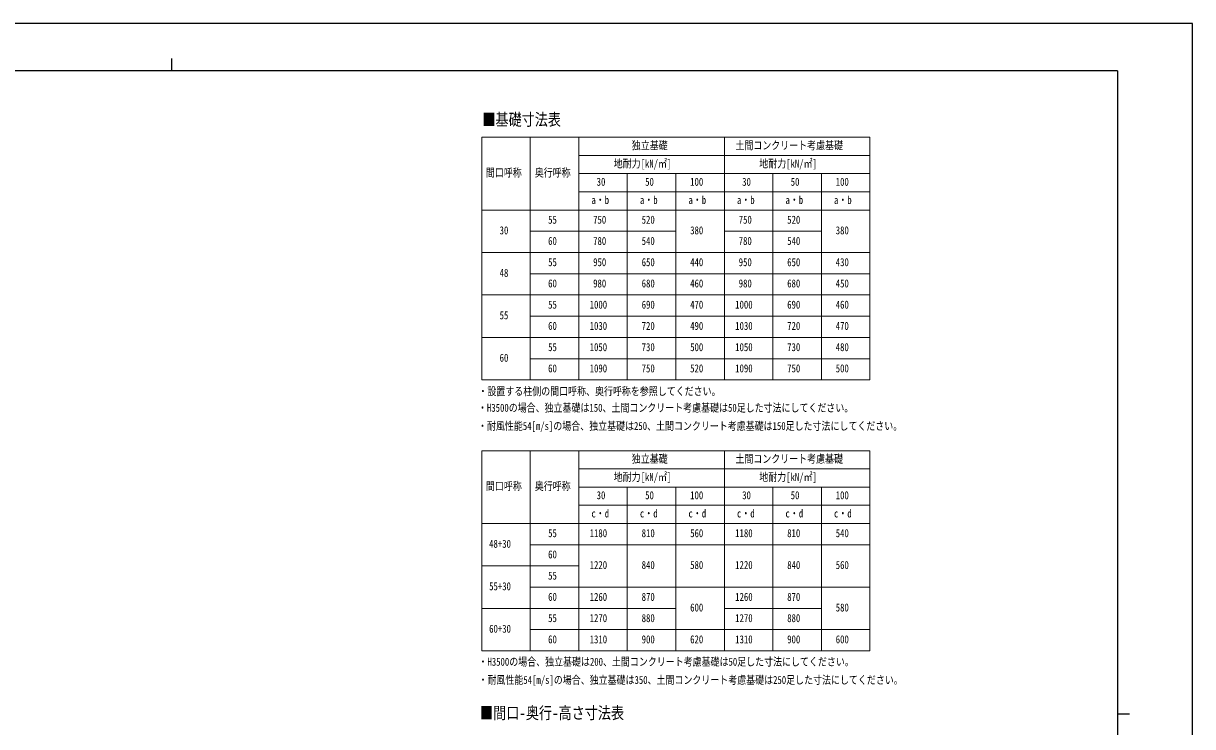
# Model space of a CAD drawing. Units: millimetres, scale not verified. Extents: x -16820 to 16820, y -11880 to 11880.
# Drawn here: x -2461 to 16820, y 290 to 11880 of the extents above; entities that cross this region are included whole.
import ezdxf
from ezdxf.enums import TextEntityAlignment as Align

# ---------------------------------------------------------------- set-up
doc = ezdxf.new("R2010")
doc.units = ezdxf.units.MM
doc.header["$LTSCALE"] = 50
doc.layers.add('0-1_TABLE1', color=7, linetype='Continuous', lineweight=18)
doc.layers.add('0-2_USER1', color=3, linetype='Continuous')
doc.layers.add('0-7_YKK_ZWAK', color=7, linetype='Continuous')
doc.styles.add('ＭＳ ゴシック', font='')
doc.styles.get('ＭＳ ゴシック').set_extended_font_data('MS Gothic')

msp = doc.modelspace()

# ---------------------------------------------------------------- linework, layer by layer
at = {"layer": '0-1_TABLE1'}
for p, q in [((5098.08, 10004), (11498.08, 10004)), ((5098.08, 10004), (5098.08, 6004)), ((5898.08, 10004), (5898.08, 6004)), ((6698.08, 10004), (6698.08, 6004)), ((9098.08, 10004), (9098.08, 6004)), ((11498.08, 10004), (11498.08, 6004)), ((6698.08, 9704), (11498.08, 9704)), ((6698.08, 9404), (11498.08, 9404)), ((7498.08, 9404), (7498.08, 6004)), ((8298.08, 9404), (8298.08, 6004)), ((9898.08, 9404), (9898.08, 6004)), ((10698.08, 9404), (10698.08, 6004)), ((6698.08, 9104), (11498.08, 9104)), ((5098.08, 8804), (11498.08, 8804)), ((5898.08, 8454), (8298.08, 8454)), ((9098.08, 8454), (10698.08, 8454)), ((5098.08, 8104), (11498.08, 8104)), ((5898.08, 7754), (11498.08, 7754)), ((5098.08, 7404), (11498.08, 7404)), ((5898.08, 7054), (11498.08, 7054)), ((5098.08, 6704), (11498.08, 6704)), ((5898.08, 6354), (11498.08, 6354)), ((5098.08, 4838), (11498.08, 4838)), ((5098.08, 4838), (5098.08, 1538)), ((5898.08, 4838), (5898.08, 1538)), ((6698.08, 4838), (6698.08, 1538)), ((9098.08, 4838), (9098.08, 1538)), ((11498.08, 4838), (11498.08, 1538)), ((6698.08, 4538), (11498.08, 4538)), ((6698.08, 4238), (11498.08, 4238)), ((7498.08, 4238), (7498.08, 1538)), ((8298.08, 4238), (8298.08, 1538)), ((9898.08, 4238), (9898.08, 1538)), ((10698.08, 4238), (10698.08, 1538)), ((6698.08, 3938), (11498.08, 3938)), ((5098.08, 3638), (11498.08, 3638)), ((5898.08, 3288), (11498.08, 3288)), ((5098.08, 2938), (6698.08, 2938)), ((5898.08, 2588), (11498.08, 2588)), ((5098.08, 2238), (8298.08, 2238)), ((9098.08, 2238), (10698.08, 2238)), ((5898.08, 1888), (11498.08, 1888))]:
    msp.add_line(p, q, dxfattribs=at)
for points in [[(5098.08, 6004), (5898.08, 6004), (11498.08, 6004)], [(5098.08, 1538), (5898.08, 1538), (11498.08, 1538)]]:
    msp.add_lwpolyline(points, dxfattribs=at)
at = {"layer": '0-7_YKK_ZWAK'}
for p, q in [((-19.92, 11300), (-19.92, 11100)), ((15580.08, 11100), (-15619.92, 11100)), ((15580.08, 11100), (15580.08, -10100)), ((15580.08, 500), (15780.08, 500))]:
    msp.add_line(p, q, dxfattribs=at)
msp.add_lwpolyline([(-16820, -11880), (16820, -11880), (16820, 11880), (-16820, 11880)], close=True, dxfattribs=at)

# ---------------------------------------------------------------- texts
at = {"layer": '0-1_TABLE1', "style": 'ＭＳ ゴシック', "width": 0.8}
for s, p in [('独立基礎', (7571.68, 9764)), ('土間コンクリート考慮基礎', (9280.48, 9764)), ('地耐力[kN/㎡]', (7274.08, 9464)), ('地耐力[kN/㎡]', (9674.08, 9464)), ('間口呼称', (5166.88, 9314)), ('奥行呼称', (5971.68, 9314)), ('30', (6992.48, 9164)), ('50', (7792.48, 9164)), ('100', (8534.88, 9164)), ('30', (9392.48, 9164)), ('50', (10192.48, 9164)), ('100', (10934.88, 9164)), ('a・b', (6906.08, 8864)), ('a・b', (7706.08, 8864)), ('a・b', (8506.08, 8864)), ('a・b', (9306.08, 8864)), ('a・b', (10106.08, 8864)), ('a・b', (10906.08, 8864)), ('55', (6192.48, 8539)), ('750', (6934.88, 8539)), ('520', (7734.88, 8539)), ('750', (9334.88, 8539)), ('520', (10134.88, 8539)), ('30', (5392.48, 8364)), ('380', (8534.88, 8364)), ('380', (10934.88, 8364)), ('60', (6192.48, 8189)), ('780', (6934.88, 8189)), ('540', (7734.88, 8189)), ('780', (9334.88, 8189)), ('540', (10134.88, 8189)), ('55', (6192.48, 7839)), ('950', (6934.88, 7839)), ('650', (7734.88, 7839)), ('440', (8534.88, 7839)), ('950', (9334.88, 7839)), ('650', (10134.88, 7839)), ('430', (10934.88, 7839)), ('48', (5392.48, 7664)), ('60', (6192.48, 7489)), ('980', (6934.88, 7489)), ('680', (7734.88, 7489)), ('460', (8534.88, 7489)), ('980', (9334.88, 7489)), ('680', (10134.88, 7489)), ('450', (10934.88, 7489)), ('55', (6192.48, 7139)), ('1000', (6877.28, 7139)), ('690', (7734.88, 7139)), ('470', (8534.88, 7139)), ('1000', (9277.28, 7139)), ('690', (10134.88, 7139)), ('460', (10934.88, 7139)), ('55', (5392.48, 6964)), ('60', (6192.48, 6789)), ('1030', (6877.28, 6789)), ('720', (7734.88, 6789)), ('490', (8534.88, 6789)), ('1030', (9277.28, 6789)), ('720', (10134.88, 6789)), ('470', (10934.88, 6789)), ('55', (6192.48, 6439)), ('1050', (6877.28, 6439)), ('730', (7734.88, 6439)), ('500', (8534.88, 6439)), ('1050', (9277.28, 6439)), ('730', (10134.88, 6439)), ('480', (10934.88, 6439)), ('60', (5392.48, 6264)), ('60', (6192.48, 6089)), ('1090', (6877.28, 6089)), ('750', (7734.88, 6089)), ('520', (8534.88, 6089)), ('1090', (9277.28, 6089)), ('750', (10134.88, 6089)), ('500', (10934.88, 6089)), ('独立基礎', (7571.68, 4598)), ('土間コンクリート考慮基礎', (9280.48, 4598)), ('地耐力[kN/㎡]', (7274.08, 4298)), ('地耐力[kN/㎡]', (9674.08, 4298)), ('間口呼称', (5166.88, 4148)), ('奥行呼称', (5971.68, 4148)), ('30', (6992.48, 3998)), ('50', (7792.48, 3998)), ('100', (8534.88, 3998)), ('30', (9392.48, 3998)), ('50', (10192.48, 3998)), ('100', (10934.88, 3998)), ('c・d', (6906.08, 3698)), ('c・d', (7706.08, 3698)), ('c・d', (8506.08, 3698)), ('c・d', (9306.08, 3698)), ('c・d', (10106.08, 3698)), ('c・d', (10906.08, 3698)), ('55', (6192.48, 3373)), ('1180', (6877.28, 3373)), ('810', (7734.88, 3373)), ('560', (8534.88, 3373)), ('1180', (9277.28, 3373)), ('810', (10134.88, 3373)), ('540', (10934.88, 3373)), ('48+30', (5219.68, 3198)), ('60', (6192.48, 3023)), ('1220', (6877.28, 2848)), ('840', (7734.88, 2848)), ('580', (8534.88, 2848)), ('1220', (9277.28, 2848)), ('840', (10134.88, 2848)), ('560', (10934.88, 2848)), ('55', (6192.48, 2673)), ('55+30', (5219.68, 2498)), ('60', (6192.48, 2323)), ('1260', (6877.28, 2323)), ('870', (7734.88, 2323)), ('600', (8534.88, 2148)), ('1260', (9277.28, 2323)), ('870', (10134.88, 2323)), ('580', (10934.88, 2148)), ('55', (6192.48, 1973)), ('1270', (6877.28, 1973)), ('880', (7734.88, 1973)), ('1270', (9277.28, 1973)), ('880', (10134.88, 1973)), ('60+30', (5219.68, 1798)), ('60', (6192.48, 1623)), ('1310', (6877.28, 1623)), ('900', (7734.88, 1623)), ('620', (8534.88, 1623)), ('1310', (9277.28, 1623)), ('900', (10134.88, 1623)), ('600', (10934.88, 1623))]:
    msp.add_text(s, height=132, dxfattribs=at).set_placement(p, align=Align.BOTTOM_LEFT)
at = {"layer": '0-2_USER1', "style": 'ＭＳ ゴシック', "width": 0.8}
for s, height, p in [('■基礎寸法表', 197.9, (5108.09, 10137.4)), ('・設置する柱側の間口呼称、奥行呼称を参照してください。', 132, (5043.3, 5711.24)), ('・H3500の場合、独立基礎は150、土間コンクリート考慮基礎は50足した寸法にしてください。', 132, (5035.65, 5439.35)), ('・耐風性能54[m/s]の場合、独立基礎は250、土間コンクリート考慮基礎は150足した寸法にしてください。', 132, (5035.65, 5139.35)), ('・H3500の場合、独立基礎は200、土間コンクリート考慮基礎は50足した寸法にしてください。', 132, (5044.13, 1253.74)), ('・耐風性能54[m/s]の場合、独立基礎は350、土間コンクリート考慮基礎は250足した寸法にしてください。', 132, (5044.13, 953.74)), ('■間口-奥行-高さ寸法表', 197.9, (5069.28, 357.72))]:
    msp.add_text(s, height=height, dxfattribs=at).set_placement(p, align=Align.BOTTOM_LEFT)

doc.saveas('drawing.dxf')
